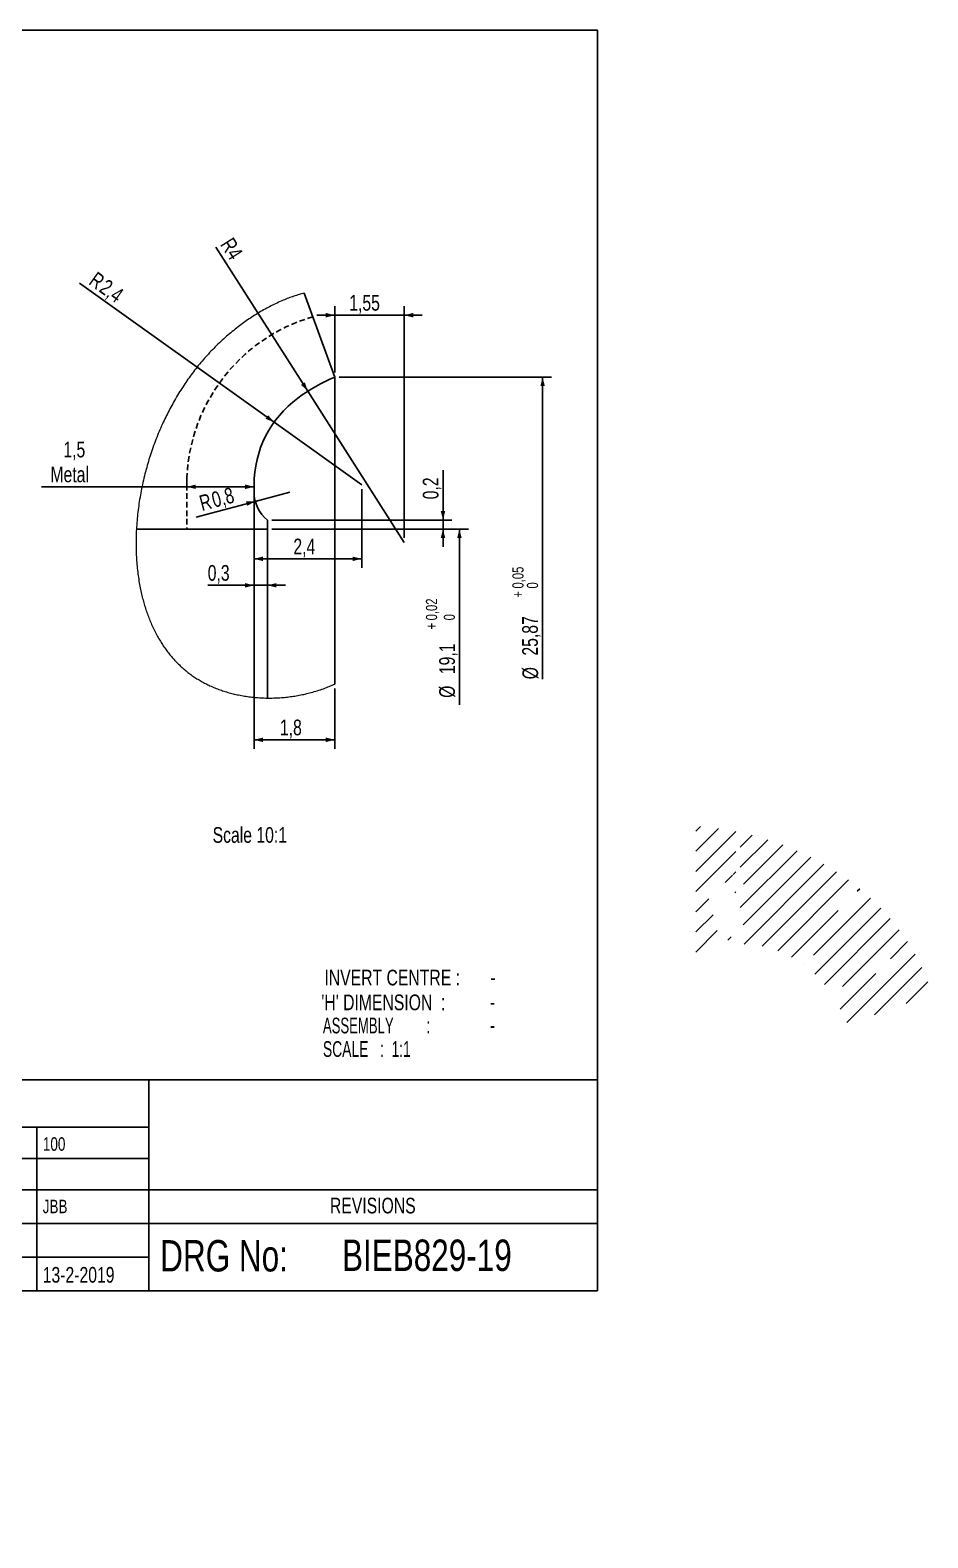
# Model space of a CAD drawing. Header units: millimetres. Extents: x 8 to 486, y -47 to 289.
# Drawn here: x 285.5 to 485.7, y -47.1 to 289 of the extents above; entities that cross this region are included whole.
import ezdxf

# ---------------------------------------------------------------- set-up
doc = ezdxf.new("R2010")
doc.units = ezdxf.units.MM
doc.linetypes.add('HIDDEN', pattern=[1.905, 1.27, -0.635])
for name, color, linetype in [('DIMENSIONS', 2, 'Continuous'), ('HATCH', 3, 'Continuous'), ('HIDDEN', 3, 'HIDDEN'), ('TEXT', 2, 'Continuous')]:
    doc.layers.add(name, color=color, linetype=linetype)
doc.layers.add('OUTLINE', color=7, linetype='Continuous', lineweight=25)
doc.styles.add('SLDTEXTSTYLE0', font='TXT', dxfattribs={"width": 0.75})
doc.styles.add('SLDTEXTSTYLE1', font='TXT', dxfattribs={"width": 0.660714})
doc.styles.add('SLDTEXTSTYLE8', font='TXT', dxfattribs={"width": 0.625})
doc.dimstyles.new('SLDDIMSTYLE10', dxfattribs={"dimtxt": 3.5, "dimasz": 2, "dimexe": 0, "dimexo": 0.0625, "dimgap": 0.875, "dimtad": 1, "dimlfac": 0.1, "dimrnd": 1e-09, "dimzin": 12, "dimdsep": 46, "dimtxsty": 'SLDTEXTSTYLE0', "dimsah": 1, "dimcen": 0.09, "dimadec": 0, "dimazin": 3, "dimtfac": 1, "dimtofl": 0, "dimtmove": 0, "dimatfit": 3, "dimfxl": 0, "dimfrac": 2, "dimtolj": 1, "dimtzin": 12, "dimarcsym": 0})
doc.dimstyles.new('SLDDIMSTYLE11', dxfattribs={"dimtxt": 3.5, "dimasz": 2, "dimexe": 0, "dimexo": 0.0625, "dimgap": 0.875, "dimtad": 1, "dimlfac": 0.1, "dimrnd": 1e-09, "dimzin": 12, "dimdsep": 46, "dimtxsty": 'SLDTEXTSTYLE0', "dimsah": 1, "dimcen": 0, "dimadec": 0, "dimazin": 3, "dimtfac": 1, "dimtofl": 0, "dimtmove": 0, "dimatfit": 3, "dimfxl": 0, "dimfrac": 2, "dimtolj": 1, "dimtzin": 12, "dimarcsym": 0})
doc.dimstyles.new('SLDDIMSTYLE12', dxfattribs={"dimtxt": 3.5, "dimasz": 2, "dimexe": 0, "dimexo": 0.0625, "dimgap": 0.875, "dimtad": 1, "dimlfac": 0.1, "dimrnd": 1e-09, "dimzin": 12, "dimdsep": 46, "dimtxsty": 'SLDTEXTSTYLE0', "dimsah": 1, "dimcen": 0.09, "dimse2": 1, "dimsd2": 1, "dimadec": 0, "dimazin": 3, "dimtol": 1, "dimtp": 0.02, "dimtfac": 1, "dimtofl": 0, "dimtmove": 0, "dimatfit": 3, "dimfxl": 0, "dimfrac": 2, "dimtolj": 1, "dimarcsym": 0})
doc.dimstyles.new('SLDDIMSTYLE13', dxfattribs={"dimtxt": 3.5, "dimasz": 2, "dimexe": 0, "dimexo": 0.0625, "dimgap": 0.875, "dimtad": 1, "dimlfac": 0.1, "dimrnd": 1e-09, "dimdsep": 46, "dimtxsty": 'SLDTEXTSTYLE0', "dimsah": 1, "dimcen": 0, "dimadec": 0, "dimazin": 2, "dimtfac": 1, "dimtofl": 0, "dimtmove": 0, "dimatfit": 3, "dimfxl": 0, "dimfrac": 2, "dimtolj": 1, "dimtzin": 12, "dimarcsym": 0})
doc.dimstyles.new('SLDDIMSTYLE14', dxfattribs={"dimtxt": 3.5, "dimasz": 2, "dimexe": 0, "dimexo": 0.0625, "dimgap": 0.875, "dimtad": 1, "dimlfac": 0.1, "dimrnd": 1e-09, "dimdsep": 46, "dimtxsty": 'SLDTEXTSTYLE0', "dimsah": 1, "dimcen": 0.09, "dimadec": 0, "dimazin": 2, "dimtfac": 1, "dimtmove": 0, "dimatfit": 0, "dimfxl": 0, "dimfrac": 2, "dimtolj": 1, "dimtzin": 12, "dimarcsym": 0})
doc.dimstyles.new('SLDDIMSTYLE15', dxfattribs={"dimtxt": 3.5, "dimasz": 2, "dimexe": 0, "dimexo": 0.0625, "dimgap": 0.875, "dimtad": 1, "dimlfac": 0.1, "dimrnd": 1e-09, "dimzin": 12, "dimdsep": 46, "dimtxsty": 'SLDTEXTSTYLE0', "dimsah": 1, "dimcen": 0, "dimadec": 0, "dimazin": 3, "dimtfac": 1, "dimtofl": 0, "dimtmove": 0, "dimatfit": 3, "dimfxl": 0, "dimfrac": 2, "dimtolj": 1, "dimtzin": 12, "dimarcsym": 0})
doc.dimstyles.new('SLDDIMSTYLE16', dxfattribs={"dimtxt": 3.5, "dimasz": 2, "dimexe": 0, "dimexo": 0.0625, "dimgap": 0.875, "dimtad": 1, "dimlfac": 0.1, "dimrnd": 1e-09, "dimzin": 12, "dimdsep": 46, "dimtxsty": 'SLDTEXTSTYLE0', "dimsah": 1, "dimcen": 0.09, "dimadec": 0, "dimazin": 3, "dimtfac": 1, "dimtmove": 0, "dimatfit": 0, "dimfxl": 0, "dimfrac": 2, "dimtolj": 1, "dimtzin": 12, "dimarcsym": 0})
doc.dimstyles.new('SLDDIMSTYLE17', dxfattribs={"dimtxt": 3.5, "dimasz": 2, "dimexe": 0, "dimexo": 0.0625, "dimgap": 0.875, "dimtad": 1, "dimlfac": 0.1, "dimrnd": 1e-09, "dimzin": 12, "dimdsep": 46, "dimtxsty": 'SLDTEXTSTYLE0', "dimsah": 1, "dimcen": 0.09, "dimse2": 1, "dimsd2": 1, "dimadec": 0, "dimazin": 3, "dimtol": 1, "dimtp": 0.05, "dimtfac": 1, "dimtofl": 0, "dimtmove": 0, "dimatfit": 3, "dimfxl": 0, "dimfrac": 2, "dimtolj": 1, "dimarcsym": 0})

# ---------------------------------------------------------------- blocks, each defined once
blk = doc.blocks.new('SW_HATCH_0')
at = {"layer": 'HATCH', "color": 0}
for p, q in [((-15.04, 2.92), (-16.06, 1.9)), ((-10.98, 2.49), (-16.06, -2.59)), ((-7.15, 1.83), (-16.06, -7.08)), ((-3.49, 1), (-6.15, -1.66)), ((0, 0), (-6.15, -6.15)), ((-7.15, -2.66), (-16.06, -11.57)), ((6.52, -2.46), (-6.15, -15.13)), ((3.33, -1.16), (-5.4, -9.89)), ((9.58, -3.89), (-5.47, -18.94)), ((12.51, -5.45), (-5.3, -23.26)), ((-7.9, -7.9), (-9.53, -9.53)), ((-7.15, -7.15), (-7.75, -7.75)), ((15.3, -7.15), (-1.3, -23.75)), ((17.97, -8.97), (2.19, -24.75)), ((-13.18, -13.18), (-16.06, -16.06)), ((-7.15, -11.64), (-7.37, -11.86)), ((22.91, -13.01), (10.17, -25.75)), ((20.5, -10.93), (19.95, -11.48)), ((-12.23, -16.72), (-16.06, -20.55)), ((15.66, -15.77), (5.27, -26.16)), ((25.17, -15.24), (10.46, -29.95)), ((27.31, -17.59), (12.6, -32.31)), ((29.31, -20.09), (16.64, -32.75)), ((-11.28, -20.26), (-16.06, -25.04)), ((-8.18, -21.65), (-8.9, -22.37)), ((31.16, -22.72), (27.33, -26.56)), ((32.86, -25.52), (17.61, -40.76)), ((8.02, -27.9), (8.02, -27.9)), ((24.05, -29.83), (16.14, -37.74)), ((34.37, -28.49), (23.79, -39.07)), ((35.68, -31.68), (30.85, -36.5))]:
    blk.add_line(p, q, dxfattribs=at)
blk = doc.blocks.new('_D_14')
at = {"layer": 'DIMENSIONS'}
for p, q in [((320.44, 187.86), (320.44, 189.21)), ((335.44, 187.86), (335.44, 189.21)), ((320.44, 187.21), (288.06, 187.21)), ((320.44, 187.21), (335.44, 187.21))]:
    blk.add_line(p, q, dxfattribs=at)
for points in [[(320.44, 187.21), (322.44, 186.71), (322.44, 187.71)], [(335.44, 187.21), (333.44, 187.71), (333.44, 186.71)]]:
    blk.add_solid(points, dxfattribs=at)
at = {"layer": 'DIMENSIONS', "char_height": 3.5, "attachment_point": 1, "style": 'SLDTEXTSTYLE0'}
for s, insert in [('1,5', (292.92, 197.27)), ('Metal', (290.04, 191.72))]:
    blk.add_mtext(s, dxfattribs=dict(at, insert=insert))
blk = doc.blocks.new('_D_15')
at = {"layer": 'DIMENSIONS'}
for q in [(296.49, 232.59), (359.44, 187.67)]:
    blk.add_line((339.91, 201.61), q, dxfattribs=at)
blk.add_solid([(339.91, 201.61), (338.57, 203.18), (337.99, 202.37)], dxfattribs=at)
at = {"layer": 'DIMENSIONS', "char_height": 3.5, "attachment_point": 1, "rotation": 324.4905, "style": 'SLDTEXTSTYLE0'}
for s, insert in [('R', (300.4, 235.34)), ('2,4', (302.71, 233.7))]:
    blk.add_mtext(s, dxfattribs=dict(at, insert=insert))
blk = doc.blocks.new('_D_16')
at = {"layer": 'DIMENSIONS'}
for p, q in [((339.44, 177.8), (383.23, 177.8)), ((381.23, 177.8), (381.23, 138.58))]:
    blk.add_line(p, q, dxfattribs=at)
blk.add_solid([(381.23, 177.8), (380.73, 175.8), (381.73, 175.8)], dxfattribs=at)
at = {"layer": 'DIMENSIONS', "attachment_point": 1, "rotation": 90, "style": 'SLDTEXTSTYLE0'}
for s, insert, char_height in [('0,02', (373.76, 157.44), 2.5), ('0', (377.73, 157.44), 2.5), ('+', (373.76, 155.42), 2.5), ('19,1', (376.72, 145.45), 3.5), ('%%c', (376.72, 140.17), 3.5)]:
    blk.add_mtext(s, dxfattribs=dict(at, insert=insert, char_height=char_height))
blk = doc.blocks.new('_D_17')
at = {"layer": 'DIMENSIONS'}
for q in [(343.44, 186.04), (322.56, 180.45)]:
    blk.add_line((335.72, 183.97), q, dxfattribs=at)
blk.add_solid([(335.72, 183.97), (333.65, 183.94), (333.91, 182.97)], dxfattribs=at)
at = {"layer": 'DIMENSIONS', "char_height": 3.5, "attachment_point": 1, "rotation": 15, "style": 'SLDTEXTSTYLE0'}
for s, insert in [('R', (322.93, 185.17)), ('0,8', (325.67, 185.91))]:
    blk.add_mtext(s, dxfattribs=dict(at, insert=insert))
blk = doc.blocks.new('_D_18')
at = {"layer": 'DIMENSIONS'}
for p, q in [((335.44, 185.04), (335.44, 163.25)), ((335.44, 165.25), (325.11, 165.25)), ((335.44, 165.25), (338.44, 165.25)), ((338.44, 165.25), (342.44, 165.25))]:
    blk.add_line(p, q, dxfattribs=at)
for points in [[(335.44, 165.25), (333.44, 165.75), (333.44, 164.75)], [(338.44, 165.25), (340.44, 164.75), (340.44, 165.75)]]:
    blk.add_solid(points, dxfattribs=at)
at = {"layer": 'DIMENSIONS', "insert": (325.11, 169.77), "char_height": 3.5, "attachment_point": 1, "style": 'SLDTEXTSTYLE0'}
blk.add_mtext('0,3', dxfattribs=at)
blk = doc.blocks.new('_D_19')
at = {"layer": 'DIMENSIONS'}
for p, q in [((377.57, 179.8), (377.57, 190.89)), ((339.44, 179.8), (379.57, 179.8)), ((377.57, 177.8), (377.57, 179.8)), ((339.44, 177.8), (379.57, 177.8)), ((377.57, 177.8), (377.57, 173.8))]:
    blk.add_line(p, q, dxfattribs=at)
for points in [[(377.57, 179.8), (378.07, 181.8), (377.07, 181.8)], [(377.57, 177.8), (377.07, 175.8), (378.07, 175.8)]]:
    blk.add_solid(points, dxfattribs=at)
at = {"layer": 'DIMENSIONS', "insert": (373.06, 184.42), "char_height": 3.5, "attachment_point": 1, "rotation": 90, "style": 'SLDTEXTSTYLE0'}
blk.add_mtext('0,2', dxfattribs=at)
blk = doc.blocks.new('_D_20')
at = {"layer": 'DIMENSIONS'}
for q in [(326.92, 240.66), (368.94, 174.8)]:
    blk.add_line((347.43, 208.52), q, dxfattribs=at)
blk.add_solid([(347.43, 208.52), (346.77, 210.47), (345.93, 209.93)], dxfattribs=at)
at = {"layer": 'DIMENSIONS', "insert": (330.72, 243.09), "char_height": 3.5, "attachment_point": 1, "rotation": 302.5417, "style": 'SLDTEXTSTYLE0'}
blk.add_mtext('R4', dxfattribs=at)
blk = doc.blocks.new('_D_21')
at = {"layer": 'DIMENSIONS'}
for p, q in [((353.44, 225.46), (349.44, 225.46)), ((353.44, 212.67), (353.44, 227.46)), ((353.44, 225.46), (368.94, 225.46)), ((368.94, 175.8), (368.94, 227.46)), ((368.94, 225.46), (372.94, 225.46))]:
    blk.add_line(p, q, dxfattribs=at)
for points in [[(353.44, 225.46), (351.44, 225.96), (351.44, 224.96)], [(368.94, 225.46), (370.94, 224.96), (370.94, 225.96)]]:
    blk.add_solid(points, dxfattribs=at)
at = {"layer": 'DIMENSIONS', "insert": (356.67, 229.97), "char_height": 3.5, "attachment_point": 1, "style": 'SLDTEXTSTYLE0'}
blk.add_mtext('1,55', dxfattribs=at)
blk = doc.blocks.new('_D_22')
at = {"layer": 'DIMENSIONS'}
for p, q in [((354.44, 211.67), (401.78, 211.67)), ((399.78, 211.67), (399.78, 144.3))]:
    blk.add_line(p, q, dxfattribs=at)
blk.add_solid([(399.78, 211.67), (399.28, 209.67), (400.28, 209.67)], dxfattribs=at)
at = {"layer": 'DIMENSIONS', "attachment_point": 1, "rotation": 90, "style": 'SLDTEXTSTYLE0'}
for s, insert, char_height in [('0,05', (393.03, 164.53), 2.5), ('0', (396.27, 164.53), 2.5), ('+', (393.03, 162.51), 2.5), ('25,87', (395.22, 149.58), 3.5), ('%%c', (395.27, 144.3), 3.5)]:
    blk.add_mtext(s, dxfattribs=dict(at, insert=insert, char_height=char_height))
blk = doc.blocks.new('_D_23')
at = {"layer": 'DIMENSIONS'}
for p, q in [((335.44, 185.04), (335.44, 169.15)), ((359.44, 186.67), (359.44, 169.15)), ((335.44, 171.15), (359.44, 171.15))]:
    blk.add_line(p, q, dxfattribs=at)
for points in [[(335.44, 171.15), (337.44, 170.65), (337.44, 171.65)], [(359.44, 171.15), (357.44, 171.65), (357.44, 170.65)]]:
    blk.add_solid(points, dxfattribs=at)
at = {"layer": 'DIMENSIONS', "insert": (344.21, 175.66), "char_height": 3.5, "attachment_point": 1, "style": 'SLDTEXTSTYLE0'}
blk.add_mtext('2,4', dxfattribs=at)
blk = doc.blocks.new('_D_24')
at = {"layer": 'DIMENSIONS'}
for p, q in [((335.44, 185.04), (335.44, 128.81)), ((353.44, 142.25), (353.44, 128.81)), ((335.44, 130.81), (353.44, 130.81))]:
    blk.add_line(p, q, dxfattribs=at)
for points in [[(335.44, 130.81), (337.44, 130.31), (337.44, 131.31)], [(353.44, 130.81), (351.44, 131.31), (351.44, 130.31)]]:
    blk.add_solid(points, dxfattribs=at)
at = {"layer": 'DIMENSIONS', "insert": (341.21, 135.32), "char_height": 3.5, "attachment_point": 1, "style": 'SLDTEXTSTYLE0'}
blk.add_mtext('1,8', dxfattribs=at)

msp = doc.modelspace()

# ---------------------------------------------------------------- linework, layer by layer
at = {"color": 7, "linetype": 'Continuous', "lineweight": 18, "flags": 128}
msp.add_lwpolyline([(346.63222, 230.38437), (346.34043, 230.30712), (346.04825, 230.22675), (345.75571, 230.14324), (345.46282, 230.05664), (345.16963, 229.96695), (344.8814, 229.87587), (344.59292, 229.78186), (344.30422, 229.68491), (344.01533, 229.58507), (343.72036, 229.48021), (343.42525, 229.37236), (343.13002, 229.26152), (342.83469, 229.14774), (342.53929, 229.031), (342.24386, 228.91136), (341.94841, 228.7888), (341.60374, 228.64217), (341.25913, 228.49164), (340.91464, 228.33725), (340.57029, 228.179), (340.22614, 228.01694), (339.88223, 227.85109), (339.55822, 227.69127), (339.2345, 227.52812), (338.91111, 227.3617), (338.58807, 227.19199), (338.26543, 227.01903), (337.92371, 226.83207), (337.58251, 226.64151), (337.24189, 226.44738), (336.90189, 226.2497), (336.56255, 226.04852), (336.2239, 225.84384), (335.9053, 225.6477), (335.58739, 225.4485), (335.27022, 225.24627), (334.95383, 225.04104), (334.63824, 224.83283), (334.3235, 224.62165), (334.00964, 224.40755), (333.6967, 224.19054), (333.38471, 223.97063), (333.07371, 223.74787), (332.76927, 223.52632), (332.46586, 223.30204), (332.1635, 223.0751), (331.86224, 222.84546), (331.53885, 222.59503), (331.21681, 222.34154), (330.89617, 222.08505), (330.57697, 221.82555), (330.25925, 221.56308), (329.94306, 221.29767), (329.62844, 221.02938), (329.31544, 220.75818), (328.98931, 220.47102), (328.66505, 220.18076), (328.3427, 219.88743), (328.02233, 219.59104), (327.70396, 219.29168), (327.38767, 218.98933), (327.0735, 218.68405), (326.76149, 218.37587), (326.45169, 218.06482), (326.14416, 217.7509), (325.83895, 217.43419), (325.5361, 217.11469), (325.25277, 216.81095), (324.97162, 216.50479), (324.69271, 216.19623), (324.41606, 215.88532), (324.14173, 215.57207), (323.85334, 215.23731), (323.56759, 214.90001), (323.28449, 214.56016), (323.00405, 214.21783), (322.72627, 213.87305), (322.45116, 213.52585), (322.19421, 213.19631), (321.93964, 212.86466), (321.68744, 212.53095), (321.43764, 212.19521), (321.19021, 211.85746), (320.94519, 211.51774), (320.70255, 211.17607), (320.46232, 210.83248), (320.22449, 210.48702), (319.98906, 210.13968), (319.76019, 209.79676), (319.53364, 209.4521), (319.30942, 209.10574), (319.08754, 208.75768), (318.85056, 208.37996), (318.61631, 208.00035), (318.3848, 207.61887), (318.15603, 207.23557), (317.93001, 206.85047), (317.70673, 206.46362), (317.49874, 206.09729), (317.2932, 205.72945), (317.09011, 205.36015), (316.88948, 204.9894), (316.69132, 204.61723), (316.49562, 204.24368), (316.30239, 203.86877), (316.11164, 203.49252), (315.92337, 203.11498), (315.73757, 202.73617), (315.55752, 202.36291), (315.37986, 201.98848), (315.20461, 201.61291), (315.03177, 201.23622), (314.83829, 200.80685), (314.64792, 200.37612), (314.46068, 199.94404), (314.27657, 199.5107), (314.09559, 199.07611), (313.91776, 198.64032), (313.74307, 198.20336), (313.57152, 197.76528), (313.3952, 197.30519), (313.22234, 196.84394), (313.05296, 196.38161), (312.88706, 195.91822), (312.72464, 195.45384), (312.56572, 194.9885), (312.4236, 194.56259), (312.2844, 194.13597), (312.14813, 193.70865), (312.01479, 193.28069), (311.8844, 192.8521), (311.75694, 192.42294), (311.63243, 191.99323), (311.49888, 191.51995), (311.36891, 191.04611), (311.24251, 190.57175), (311.11972, 190.0969), (311.00051, 189.62163), (310.8849, 189.14596), (310.77291, 188.66997), (310.66452, 188.19369), (310.55976, 187.71716), (310.45862, 187.24044), (310.36282, 186.7721), (310.27053, 186.30364), (310.18176, 185.83514), (310.0965, 185.36664), (310.01332, 184.88964), (309.9338, 184.41274), (309.85794, 183.93596), (309.78576, 183.45936), (309.71726, 182.98299), (309.65357, 182.51539), (309.59344, 182.0481), (309.53687, 181.58116), (309.48388, 181.11463), (309.43349, 180.63902), (309.38684, 180.16391), (309.34392, 179.68937), (309.30474, 179.21543), (309.26932, 178.74213), (309.23765, 178.26954), (309.20974, 177.79768), (309.18584, 177.33189), (309.16564, 176.86691), (309.14914, 176.40281), (309.13633, 175.93961), (309.12723, 175.47737), (309.12184, 175.01613), (309.12017, 174.58221), (309.12181, 174.14926), (309.12677, 173.71732), (309.13504, 173.28642), (309.14664, 172.85662), (309.16158, 172.42794), (309.17984, 172.00042), (309.20145, 171.57411), (309.2264, 171.14902), (309.25471, 170.72522), (309.28577, 170.31027), (309.32008, 169.89663), (309.35763, 169.48432), (309.39843, 169.07341), (309.44331, 168.65647), (309.49158, 168.24104), (309.54323, 167.82715), (309.59827, 167.41484), (309.6567, 167.00416), (309.7174, 166.60243), (309.78138, 166.20233), (309.84865, 165.8039), (309.91921, 165.40719), (309.985, 165.05446), (310.05342, 164.70313), (310.12448, 164.35326), (310.19817, 164.00486), (310.27451, 163.65796), (310.35349, 163.31256), (310.43512, 162.96873), (310.5194, 162.62647), (310.60125, 162.30542), (310.68545, 161.98581), (310.77202, 161.66767), (310.86096, 161.35102), (310.95226, 161.03587), (311.04424, 160.72784), (311.13851, 160.4213), (311.23508, 160.11628), (311.33394, 159.81279), (311.43718, 159.50471), (311.54282, 159.19828), (311.65086, 158.89351), (311.7613, 158.59043), (311.87414, 158.28905), (311.98939, 157.9894), (312.10705, 157.69152), (312.22713, 157.39539), (312.34961, 157.10106), (312.47452, 156.80855), (312.60184, 156.51789), (312.73159, 156.22908), (312.86376, 155.94215), (312.99837, 155.65713), (313.14924, 155.34583), (313.30305, 155.03689), (313.45982, 154.73034), (313.61954, 154.42621), (313.78222, 154.12452), (313.93268, 153.8524), (314.08559, 153.58236), (314.24095, 153.3144), (314.39877, 153.04856), (314.55904, 152.78485), (314.72178, 152.52329), (314.88698, 152.26392), (315.04058, 152.02808), (315.19625, 151.79411), (315.354, 151.56203), (315.51383, 151.33184), (315.67574, 151.10356), (315.83973, 150.87722), (316.00582, 150.65283), (316.17398, 150.4304), (316.34424, 150.20995), (316.51659, 149.9915), (316.69103, 149.77507), (316.86757, 149.56067), (317.03594, 149.3604), (317.20619, 149.16196), (317.37829, 148.96537), (317.55228, 148.77065), (317.72813, 148.5778), (317.93393, 148.35704), (318.14225, 148.13883), (318.35308, 147.92319), (318.56643, 147.71015), (318.7823, 147.49974), (319.0007, 147.29197), (319.22161, 147.08686), (319.42635, 146.90121), (319.6332, 146.71782), (319.84219, 146.53672), (320.05331, 146.35794), (320.26656, 146.18147), (320.48195, 146.00735), (320.69947, 145.83559), (320.91914, 145.6662), (321.14095, 145.49919), (321.3649, 145.3346), (321.59099, 145.17244), (321.81924, 145.01271), (322.03641, 144.86437), (322.2555, 144.71821), (322.4765, 144.57428), (322.69942, 144.43257), (322.92426, 144.29311), (323.16481, 144.14765), (323.40748, 144.00472), (323.65223, 143.86434), (323.89903, 143.72649), (324.14784, 143.59119), (324.39864, 143.45843), (324.6369, 143.33559), (324.87687, 143.21502), (325.11852, 143.09672), (325.36182, 142.98068), (325.60675, 142.86692), (325.882, 142.74264), (326.15921, 142.6212), (326.43833, 142.50261), (326.71933, 142.38685), (327.00217, 142.27394), (327.28681, 142.16387), (327.57323, 142.05667), (327.86137, 141.95231), (328.15048, 141.85106), (328.44125, 141.75266), (328.73362, 141.6571), (329.02755, 141.56441), (329.32302, 141.47456), (329.61999, 141.38757), (329.90132, 141.30818), (330.18391, 141.23134), (330.46774, 141.15703), (330.75276, 141.08529), (331.03896, 141.0161), (331.35972, 140.9419), (331.68185, 140.87088), (332.00531, 140.80305), (332.33005, 140.73842), (332.65604, 140.67699), (332.98322, 140.61876), (333.31156, 140.56373), (333.64101, 140.51192), (333.97153, 140.46331), (334.30307, 140.41793), (334.63559, 140.37576), (334.96905, 140.33682), (335.3034, 140.30109), (335.63859, 140.2686), (335.97459, 140.23934), (336.31136, 140.21332), (336.66492, 140.18954), (337.01922, 140.16931), (337.37421, 140.15264), (337.72984, 140.13955), (338.08605, 140.13003), (338.44279, 140.12407), (338.79425, 140.12172), (339.14613, 140.12283), (339.49839, 140.12741), (339.85097, 140.13547), (340.20382, 140.14701), (340.55691, 140.16203), (340.88999, 140.17939), (341.22319, 140.19985), (341.55647, 140.22342), (341.88979, 140.25009), (342.22312, 140.27989), (342.5564, 140.31279), (342.88961, 140.34882), (343.2227, 140.38797), (343.55562, 140.43025), (343.88835, 140.47565), (344.2149, 140.52329), (344.54119, 140.57395), (344.86716, 140.62765), (345.19279, 140.68437), (345.52552, 140.74554), (345.85781, 140.80989), (346.18962, 140.87741), (346.5209, 140.94812), (346.85162, 141.02202), (347.18173, 141.09911), (347.5112, 141.17939), (347.83998, 141.26287), (348.18363, 141.35375), (348.52644, 141.44815), (348.86836, 141.54608), (349.20934, 141.64752), (349.54934, 141.7525), (349.8883, 141.861), (350.22618, 141.97304), (350.56294, 142.08861), (350.89852, 142.20773), (351.23289, 142.33039), (351.56598, 142.4566), (351.89777, 142.58637), (352.20935, 142.71197), (352.51968, 142.84074), (352.82873, 142.97269), (353.13644, 143.1078), (353.44279, 143.24608)], dxfattribs=at)
at = {"layer": 'HIDDEN'}
msp.add_line((320.44279, 187.67208), (320.44279, 177.79769), dxfattribs=at)
msp.add_arc((359.44279, 187.67208), 39, 106.2209357, 180, dxfattribs=at)
at = {"layer": 'OUTLINE'}
for p, q in [((8, 289), (412, 289)), ((412, 289), (412, 8)), ((353.44279, 211.67248), (346.63222, 230.38437)), ((353.44279, 143.24608), (353.44279, 211.67248)), ((335.44279, 186.04269), (335.44279, 187.67208)), ((338.44279, 177.79768), (338.44279, 179.79769)), ((309.20974, 177.79768), (338.44279, 177.79768)), ((338.44279, 140.12407), (338.44279, 177.79768)), ((412, 55), (8, 55)), ((312, 8), (312, 55)), ((312, 44.5), (159, 44.5)), ((287, 8), (287, 44.5)), ((159, 37.5), (312, 37.5)), ((99, 30.5), (412, 30.5)), ((159, 23), (312, 23)), ((312, 23), (412, 23)), ((312, 15.5), (99, 15.5)), ((412, 8), (8, 8))]:
    msp.add_line(p, q, dxfattribs=at)
for centre, radius, start, end in [((368.94241, 174.79839), 39.9992, 112.7989125, 126.4237298), ((359.44276, 187.67209), 23.99997, 126.4235392, 180.0000293), ((343.44278, 186.04268), 7.99998, 179.9999801, 231.3178715)]:
    msp.add_arc(centre, radius, start, end, dxfattribs=at)

# ---------------------------------------------------------------- block references
at = {"layer": 'HATCH'}
msp.add_blockref('SW_HATCH_0', (450.00274, 108.5452), dxfattribs=at)

# ---------------------------------------------------------------- texts
at = {"layer": 'TEXT'}
for s, insert, char_height, attachment_point, style in [('Scale 10:1', (326.20118, 111.35572), 3.5, 1, 'SLDTEXTSTYLE0'), ('INVERT CENTRE :', (351.13201, 79.56571), 3.5, 1, 'SLDTEXTSTYLE0'), ('-', (388.13413, 79.61918), 3.5, 1, 'SLDTEXTSTYLE0'), ("'H' DIMENSION  :", (350.44396, 74.03884), 3.5, 1, 'SLDTEXTSTYLE0'), ('-', (388.01209, 74.11951), 3.5, 1, 'SLDTEXTSTYLE0'), ('ASSEMBLY         :', (350.79564, 68.87764), 3.5, 1, 'SLDTEXTSTYLE8'), ('-', (388.01209, 68.93111), 3.5, 1, 'SLDTEXTSTYLE0'), ('SCALE   :  1:1', (350.79564, 63.64092), 3.5, 1, 'SLDTEXTSTYLE1'), ('100', (288.35518, 42.21082), 3, 1, 'SLDTEXTSTYLE0'), ('JBB', (288.31932, 28.2897), 3, 1, 'SLDTEXTSTYLE0'), ('REVISIONS', (361.91901, 28.73986), 3.5, 2, 'SLDTEXTSTYLE0'), ('DRG No:', (314.51995, 19.3028), 7, 1, 'SLDTEXTSTYLE0'), ('BIEB829-19', (355.0469, 19.40975), 7, 1, 'SLDTEXTSTYLE0'), ('13-2-2019', (288.31932, 13.3049), 3.5, 1, 'SLDTEXTSTYLE0')]:
    msp.add_mtext(s, dxfattribs=dict(at, insert=insert, char_height=char_height, attachment_point=attachment_point, style=style))

# ---------------------------------------------------------------- dimensions: what is measured, and where the dimension line sits
at = {"layer": 'DIMENSIONS'}
for center, mpoint, dimstyle, picture, middle in [((368.94279, 174.79769), (347.42629, 208.51771), 'SLDDIMSTYLE15', '_D_20', (328.34662, 238.41882)), ((359.44279, 187.67208), (339.90634, 201.61221), 'SLDDIMSTYLE11', '_D_15', (301.51989, 229.00267)), ((343.44279, 186.04269), (335.71539, 183.97214), 'SLDDIMSTYLE13', '_D_17', (328.34662, 181.99769))]:
    dim = msp.add_radius_dim(center=center, mpoint=mpoint, dimstyle=dimstyle, dxfattribs=at)
    dim.commit()
    dim.dimension.update_dxf_attribs({"geometry": picture, "text_midpoint": middle, "dimtype": 164})
for base, p1, p2, angle, dimstyle, picture, middle in [((368.94279, 225.45619), (353.44279, 211.67248), (368.94279, 174.79769), 0, 'SLDDIMSTYLE16', '_D_21', (361.19279, 225.45619)), ((377.57129, 179.79769), (338.44279, 177.79769), (338.44279, 179.79769), 90, 'SLDDIMSTYLE14', '_D_19', (377.57129, 187.65468)), ((359.44279, 171.15261), (335.44279, 186.04269), (359.44279, 187.67208), 0, 'SLDDIMSTYLE10', '_D_23', (347.44279, 171.15261)), ((353.44279, 130.81111), (335.44279, 186.04269), (353.44279, 143.24608), 0, 'SLDDIMSTYLE10', '_D_24', (344.44279, 130.81111))]:
    dim = msp.add_linear_dim(base=base, p1=p1, p2=p2, angle=angle, dimstyle=dimstyle, dxfattribs=at)
    dim.commit()
    dim.dimension.update_dxf_attribs({"geometry": picture, "text_midpoint": middle, "dimtype": 160})
for base, p1, p2, angle, text, dimstyle, picture, middle in [((399.78156, 211.67248), (353.44279, -47.0771), (353.44279, 211.67248), 90, '%%c<>', 'SLDDIMSTYLE17', '_D_22', (399.78156, 157.64646)), ((335.44279, 187.20646), (320.44279, 186.85739), (335.44279, 186.85739), 0, '<>\\PMetal', 'SLDDIMSTYLE10', '_D_14', (296.15649, 187.20646)), ((381.23062, -13.20231), (338.44279, 177.79769), (338.44279, -13.20231), 90, '%%c<>', 'SLDDIMSTYLE12', '_D_16', (381.23062, 152.03455))]:
    dim = msp.add_linear_dim(base=base, p1=p1, p2=p2, angle=angle, text=text, dimstyle=dimstyle, dxfattribs=at)
    dim.commit()
    dim.dimension.update_dxf_attribs({"geometry": picture, "text_midpoint": middle, "dimtype": 160})
dim = msp.add_linear_dim(base=(338.44279, 165.25444), p1=(335.44279, 186.04269), p2=(338.44279, 179.79769), dimstyle='SLDDIMSTYLE14', dxfattribs=at)
dim.commit()
dim.dimension.update_dxf_attribs({"geometry": '_D_18', "text_midpoint": (328.34661, 165.25444), "dimtype": 160})

doc.saveas('drawing.dxf')
